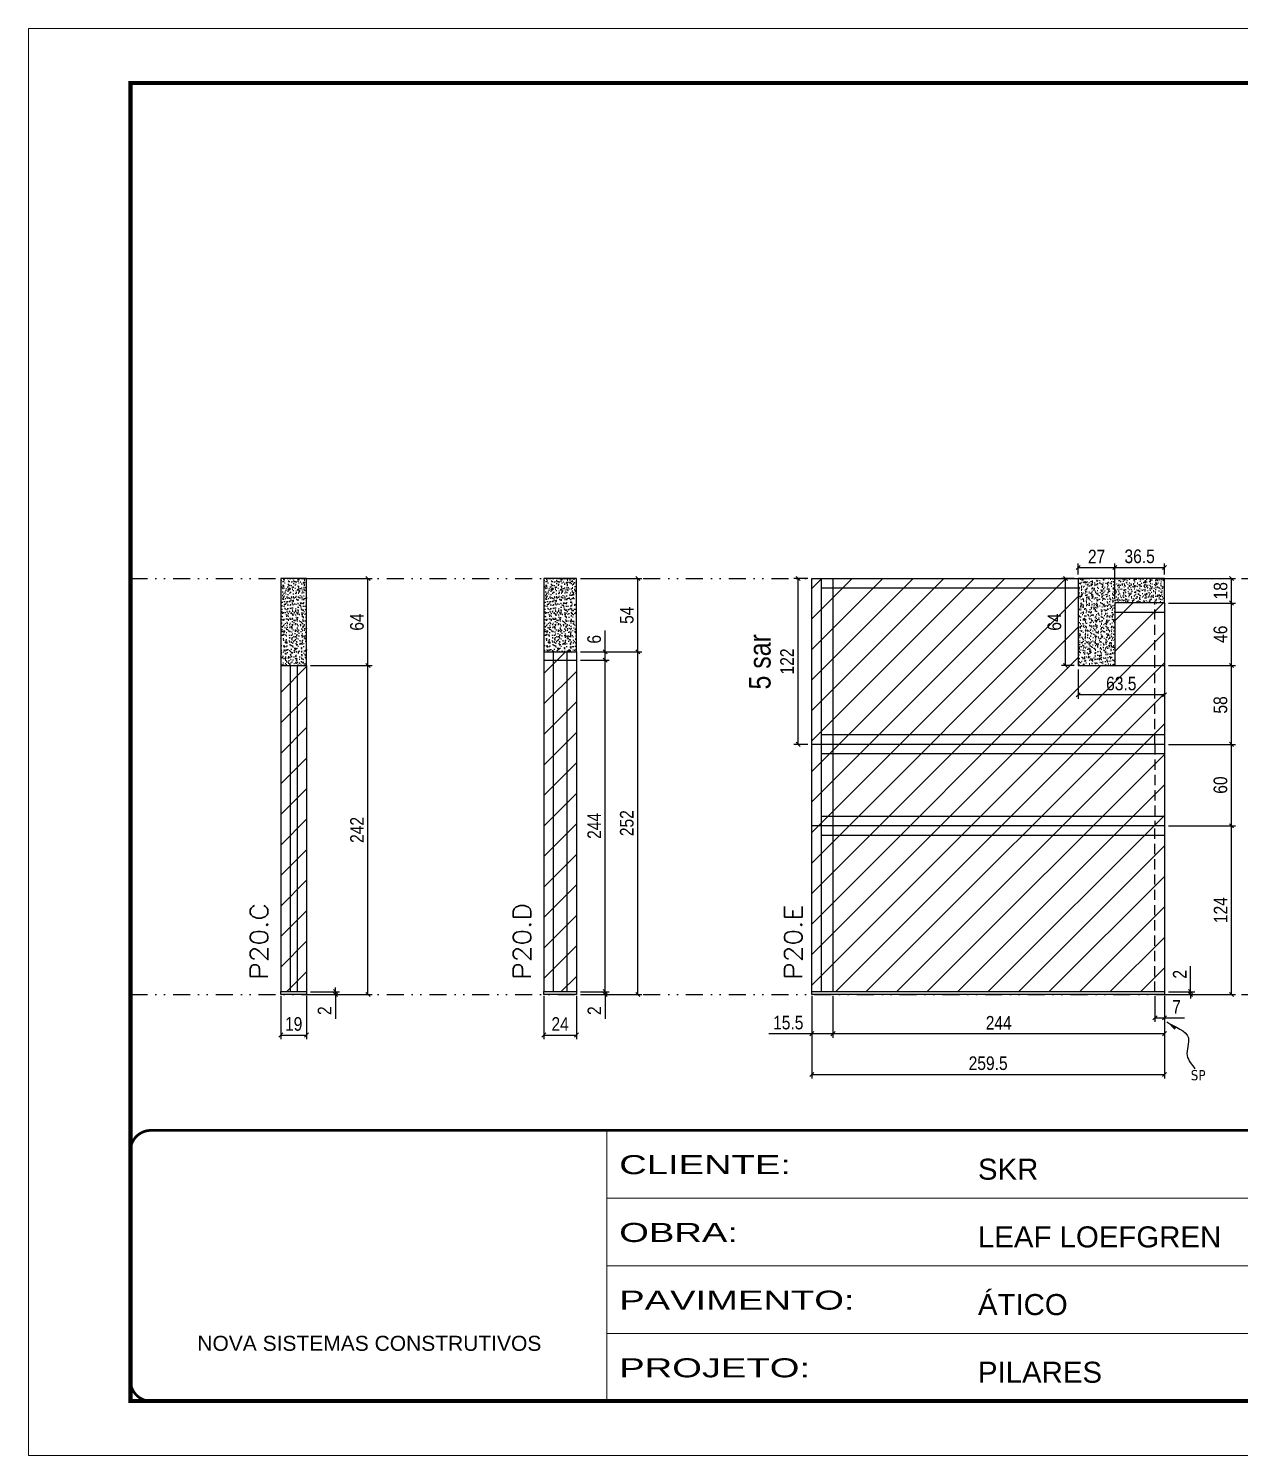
# Model space of a CAD drawing. Extents: x 14400 to 27878, y -21631 to 6985.
# Drawn here: x 19168 to 20060, y -3254 to -2204 of the extents above; entities that cross this region are included whole.
import ezdxf

# ---------------------------------------------------------------- set-up
doc = ezdxf.new("R2010")
doc.units = 0
for name, pattern in [('CONTINUO', [0]), ('DASHED', [0.75, 0.5, -0.25]), ('DIVIDE2', [0.625, 0.25, -0.125, 0, -0.125, 0, -0.125]), ('HIDDEN', [0.375, 0.25, -0.125])]:
    doc.linetypes.add(name, pattern=pattern)
for name, color, linetype in [('COTA', 241, 'Continuous'), ('NOMENCLATURA', 7, 'Continuous'), ('Nível', 160, 'Continuous'), ('Painéis', 200, 'Continuous'), ('SARR_2.2x7', 40, 'Continuous'), ('texto', 7, 'Continuous')]:
    doc.layers.add(name, color=color, linetype=linetype)
for name, color, linetype, lineweight in [('Folhas', 255, 'Continuous', 9), ('Hachura', 251, 'Continuous', 9), ('SARRAFO DE PRESSAO', 251, 'DASHED', 9), ('Texto Seção', 7, 'Continuous', 15)]:
    doc.layers.add(name, color=color, linetype=linetype, lineweight=lineweight)
doc.styles.add('ARIAL', font='arial.ttf')
doc.styles.add('ARIAL_NARROW', font='ARIALN.TTF', dxfattribs={"height": 0.2})
doc.styles.add('COTA TECNICA', font='techl___.ttf', dxfattribs={"height": 10})
doc.styles.add('COTA TECNICA-50', font='techl___.ttf', dxfattribs={"height": 10})
doc.styles.add('REGUA-120', font='ROMANS.shx', dxfattribs={"height": 15})
doc.styles.get("Standard").update_dxf_attribs({"font": 'arial.ttf'})
doc.styles.add('Tecnologia', font='')
doc.styles.get('Tecnologia').set_extended_font_data('Forgotten Futurist')
doc.dimstyles.new('COTA PAINEL-50', dxfattribs={"dimtxt": 10, "dimasz": 3, "dimexe": 3, "dimexo": 3, "dimgap": 3, "dimtad": 1, "dimdec": 1, "dimzin": 12, "dimdsep": 46, "dimtxsty": 'COTA TECNICA-50', "dimblk1": 'OBLIQUE', "dimblk2": 'OBLIQUE', "dimsah": 1, "dimcen": 0.9, "dimclrd": 4, "dimclre": 4, "dimclrt": 240, "dimadec": 1, "dimazin": 3, "dimtfac": 1, "dimtdec": 1, "dimtmove": 0, "dimatfit": 3, "dimfxl": 1, "dimtolj": 1, "dimtzin": 12, "dimarcsym": 0})
doc.dimstyles.new('PAINEL', dxfattribs={"dimtxt": 10, "dimasz": 3, "dimexe": 3, "dimexo": 3, "dimgap": 3, "dimtad": 1, "dimdec": 1, "dimzin": 12, "dimdsep": 46, "dimtxsty": 'COTA TECNICA', "dimblk1": 'OBLIQUE', "dimblk2": 'OBLIQUE', "dimsah": 1, "dimcen": 0.9, "dimclrd": 4, "dimclre": 4, "dimclrt": 240, "dimadec": 1, "dimazin": 3, "dimtfac": 1, "dimtdec": 1, "dimtmove": 0, "dimatfit": 3, "dimfxl": 1, "dimtolj": 1, "dimtzin": 12, "dimarcsym": 0})
doc.dimstyles.get("Standard").update_dxf_attribs({"dimtxt": 0.18, "dimasz": 0.18, "dimexe": 0.18, "dimexo": 0.0625, "dimgap": 0.09, "dimtad": 0, "dimtih": 1, "dimtoh": 1, "dimdec": 4, "dimzin": 0, "dimdsep": 46, "dimtxsty": 'Standard', "dimcen": 0.09, "dimadec": 0, "dimazin": 0, "dimtfac": 1, "dimtdec": 4, "dimtofl": 0, "dimtmove": 0, "dimatfit": 3, "dimfxl": 1, "dimtolj": 1, "dimtzin": 0, "dimarcsym": 0})

# ---------------------------------------------------------------- blocks, each defined once
blk = doc.blocks.new('9999999999')
at = {"color": 30, "linetype": 'CONTINUO'}
for p, q in [((98564.6, 34230.2), (98564.6, 34429.4)), ((98564.6, 34379.6), (99584, 34379.6)), ((98564.6, 34329.8), (99488, 34329.8)), ((98564.6, 34280), (99488, 34280))]:
    blk.add_line(p, q, dxfattribs=at)
at = {"color": 30, "linetype": 'CONTINUO', "const_width": 2}
blk.add_lwpolyline([(99584, 34230.2), (99584, 34414.4, 0.414214), (99569, 34429.4), (98229, 34429.4, 0.414214), (98214, 34414.4), (98214, 34245.2, 0.414214), (98229, 34230.2), (99584, 34230.2)], format="xyb", dxfattribs=at)
at = {"layer": 'Folhas'}
blk.add_lwpolyline([(98139, 34190.2), (99624, 34190.2), (99624, 35240.2), (98139, 35240.2)], close=True, dxfattribs=at)
at = {"layer": 'Folhas', "color": 30, "const_width": 3}
blk.add_lwpolyline([(98214, 34230.2), (99584, 34230.2), (99584, 35200.2), (98214, 35200.2)], close=True, dxfattribs=at)
at = {"color": 7, "linetype": 'Continuous', "ltscale": 5, "style": 'ARIAL'}
for s, height, p in [('SKR', 15.48, (98837.7, 34393.1)), ('LEAF LOEFGREN', 15.483, (98837.7, 34343.3)), ('ÁTICO', 15.48, (98837.7, 34293.5)), ('NOVA SISTEMAS CONSTRUTIVOS', 11.059, (98263.2, 34267.2)), ('PILARES', 15.48, (98837.7, 34243.7))]:
    blk.add_text(s, height=height, dxfattribs=at).set_placement(p)
at = {"layer": 'Folhas', "color": 7, "style": 'Tecnologia', "width": 1.5}
for s, p in [('CLIENTE:', (98573.7, 34397.2)), ('OBRA:', (98573.7, 34347.3)), ('PAVIMENTO:', (98573.7, 34297.5)), ('PROJETO:', (98573.7, 34247.7))]:
    blk.add_text(s, height=14, dxfattribs=at).set_placement(p)
blk = doc.blocks.new('_Oblique')
at = {"color": 0, "linetype": 'ByBlock', "lineweight": -2}
blk.add_line((-0.5, -0.5), (0.5, 0.5), dxfattribs=at)
blk = doc.blocks.new('*D1957')
at = {"layer": 'COTA', "color": 4, "lineweight": -2, "transparency": 16777216}
for p, q in [((19745, -2915.6), (19745, -2976.5)), ((20004.5, -2915.6), (20004.5, -2976.5)), ((19745, -2973.5), (20004.5, -2973.5))]:
    blk.add_line(p, q, dxfattribs=at)
at = {"layer": 'Defpoints', "color": 0, "transparency": 16777216}
for p in [(19745, -2912.6), (20004.5, -2912.6), (20004.5, -2973.5)]:
    blk.add_point(p, dxfattribs=at)
at = {"layer": 'COTA', "color": 4, "lineweight": -2, "transparency": 16777216, "xscale": 3, "yscale": 3, "zscale": 3, "rotation": 180}
blk.add_blockref('_Oblique', (19745, -2973.5), dxfattribs=at)
at = {"layer": 'COTA', "color": 4, "lineweight": -2, "transparency": 16777216, "xscale": 3, "yscale": 3, "zscale": 3}
blk.add_blockref('_Oblique', (20004.5, -2973.5), dxfattribs=at)
at = {"layer": 'COTA', "color": 240, "transparency": 16777216, "insert": (19874.7, -2965.3), "char_height": 10, "attachment_point": 5, "style": 'COTA TECNICA'}
blk.add_mtext('\\A1;259.5', dxfattribs=at)
blk = doc.blocks.new('*D1958')
at = {"layer": 'COTA', "color": 4, "lineweight": -2, "transparency": 16777216}
for p, q in [((19997.5, -2915.6), (19997.5, -2934.8)), ((20004.5, -2917.6), (20004.5, -2934.8)), ((19997.5, -2931.8), (20004.5, -2931.8)), ((20004.5, -2931.8), (20019.2, -2931.8))]:
    blk.add_line(p, q, dxfattribs=at)
at = {"layer": 'Defpoints', "color": 0, "transparency": 16777216}
for p in [(19997.5, -2912.6), (20004.5, -2914.6), (20004.5, -2931.8)]:
    blk.add_point(p, dxfattribs=at)
at = {"layer": 'COTA', "color": 4, "lineweight": -2, "transparency": 16777216, "xscale": 3, "yscale": 3, "zscale": 3, "rotation": 180}
blk.add_blockref('_Oblique', (19997.5, -2931.8), dxfattribs=at)
at = {"layer": 'COTA', "color": 4, "lineweight": -2, "transparency": 16777216, "xscale": 3, "yscale": 3, "zscale": 3}
blk.add_blockref('_Oblique', (20004.5, -2931.8), dxfattribs=at)
at = {"layer": 'COTA', "color": 240, "transparency": 16777216, "insert": (20013.3, -2923.8), "char_height": 10, "attachment_point": 5, "style": 'COTA TECNICA-50'}
blk.add_mtext('\\A1;7', dxfattribs=at)
blk = doc.blocks.new('*D1959')
at = {"layer": 'COTA', "color": 4, "lineweight": -2, "transparency": 16777216}
for p, q in [((20023.7, -2912.6), (20023.7, -2893.8)), ((20007.5, -2912.6), (20026.7, -2912.6)), ((20007.5, -2914.6), (20026.7, -2914.6)), ((20023.7, -2914.6), (20023.7, -2912.6)), ((20023.7, -2914.6), (20023.7, -2917.6))]:
    blk.add_line(p, q, dxfattribs=at)
at = {"layer": 'Defpoints', "color": 0, "transparency": 16777216}
for p in [(20004.5, -2912.6), (20004.5, -2914.6), (20023.7, -2914.6)]:
    blk.add_point(p, dxfattribs=at)
at = {"layer": 'COTA', "color": 4, "lineweight": -2, "transparency": 16777216, "xscale": 3, "yscale": 3, "zscale": 3}
for p, rotation in [((20023.7, -2912.6), 270), ((20023.7, -2914.6), 90)]:
    blk.add_blockref('_Oblique', p, dxfattribs=dict(at, rotation=rotation))
at = {"layer": 'COTA', "color": 240, "transparency": 16777216, "insert": (20015.7, -2899.8), "char_height": 10, "attachment_point": 5, "rotation": 90, "style": 'COTA TECNICA-50'}
blk.add_mtext('\\A1;2', dxfattribs=at)
blk = doc.blocks.new('*D1949')
at = {"layer": 'COTA', "color": 4, "lineweight": -2, "transparency": 16777216}
for p, q in [((20007.5, -2790.6), (20056.8, -2790.6)), ((20053.8, -2914.6), (20053.8, -2790.6)), ((20007.5, -2914.6), (20056.8, -2914.6))]:
    blk.add_line(p, q, dxfattribs=at)
at = {"layer": 'Defpoints', "color": 0, "transparency": 16777216}
for p in [(20004.5, -2790.6), (20053.8, -2790.6), (20004.5, -2914.6)]:
    blk.add_point(p, dxfattribs=at)
at = {"layer": 'COTA', "color": 4, "lineweight": -2, "transparency": 16777216, "xscale": 3, "yscale": 3, "zscale": 3}
for p, rotation in [((20053.8, -2790.6), 90), ((20053.8, -2914.6), 270)]:
    blk.add_blockref('_Oblique', p, dxfattribs=dict(at, rotation=rotation))
at = {"layer": 'COTA', "color": 240, "transparency": 16777216, "insert": (20045.8, -2852.6), "char_height": 10, "attachment_point": 5, "rotation": 90, "style": 'COTA TECNICA'}
blk.add_mtext('\\A1;124', dxfattribs=at)
blk = doc.blocks.new('*D1964')
at = {"layer": 'COTA', "color": 4, "lineweight": -2, "transparency": 16777216}
for p, q in [((19938, -2608.6), (19928.6, -2608.6)), ((19931.6, -2672.6), (19931.6, -2608.6)), ((19938, -2672.6), (19928.6, -2672.6))]:
    blk.add_line(p, q, dxfattribs=at)
at = {"layer": 'Defpoints', "color": 0, "transparency": 16777216}
for p in [(19931.6, -2608.6), (19941, -2608.6), (19941, -2672.6)]:
    blk.add_point(p, dxfattribs=at)
at = {"layer": 'COTA', "color": 4, "lineweight": -2, "transparency": 16777216, "xscale": 3, "yscale": 3, "zscale": 3}
for p, rotation in [((19931.6, -2608.6), 90), ((19931.6, -2672.6), 270)]:
    blk.add_blockref('_Oblique', p, dxfattribs=dict(at, rotation=rotation))
at = {"layer": 'COTA', "color": 240, "transparency": 16777216, "insert": (19923.5, -2640.6), "char_height": 10, "attachment_point": 5, "rotation": 90, "style": 'COTA TECNICA'}
blk.add_mtext('\\A1;64', dxfattribs=at)
blk = doc.blocks.new('*D1965')
at = {"layer": 'COTA', "color": 4, "lineweight": -2, "transparency": 16777216}
for p, q in [((19760.5, -2915.6), (19760.5, -2946.5)), ((20004.5, -2917.6), (20004.5, -2946.5)), ((20004.5, -2943.5), (19760.5, -2943.5))]:
    blk.add_line(p, q, dxfattribs=at)
at = {"layer": 'Defpoints', "color": 0, "transparency": 16777216}
for p in [(19760.5, -2912.6), (20004.5, -2914.6), (19760.5, -2943.5)]:
    blk.add_point(p, dxfattribs=at)
at = {"layer": 'COTA', "color": 4, "lineweight": -2, "transparency": 16777216, "xscale": 3, "yscale": 3, "zscale": 3, "rotation": 180}
blk.add_blockref('_Oblique', (19760.5, -2943.5), dxfattribs=at)
at = {"layer": 'COTA', "color": 4, "lineweight": -2, "transparency": 16777216, "xscale": 3, "yscale": 3, "zscale": 3}
blk.add_blockref('_Oblique', (20004.5, -2943.5), dxfattribs=at)
at = {"layer": 'COTA', "color": 240, "transparency": 16777216, "insert": (19882.5, -2935.5), "char_height": 10, "attachment_point": 5, "style": 'COTA TECNICA'}
blk.add_mtext('\\A1;244', dxfattribs=at)
blk = doc.blocks.new('*D1966')
at = {"layer": 'COTA', "color": 4, "lineweight": -2, "transparency": 16777216}
for p, q in [((19745, -2917.6), (19745, -2946.5)), ((19760.5, -2915.6), (19760.5, -2946.5)), ((19745, -2943.5), (19713.2, -2943.5)), ((19760.5, -2943.5), (19745, -2943.5))]:
    blk.add_line(p, q, dxfattribs=at)
at = {"layer": 'Defpoints', "color": 0, "transparency": 16777216}
for p in [(19745, -2914.6), (19760.5, -2912.6), (19745, -2943.5)]:
    blk.add_point(p, dxfattribs=at)
at = {"layer": 'COTA', "color": 4, "lineweight": -2, "transparency": 16777216, "xscale": 3, "yscale": 3, "zscale": 3, "rotation": 180}
blk.add_blockref('_Oblique', (19745, -2943.5), dxfattribs=at)
at = {"layer": 'COTA', "color": 4, "lineweight": -2, "transparency": 16777216, "xscale": 3, "yscale": 3, "zscale": 3}
blk.add_blockref('_Oblique', (19760.5, -2943.5), dxfattribs=at)
at = {"layer": 'COTA', "color": 240, "transparency": 16777216, "insert": (19727.6, -2935.4), "char_height": 10, "attachment_point": 5, "style": 'COTA TECNICA'}
blk.add_mtext('\\A1;15.5', dxfattribs=at)
blk = doc.blocks.new('*D1967')
at = {"layer": 'COTA', "color": 4, "lineweight": -2, "transparency": 16777216}
for p, q in [((20007.5, -2626.6), (20056.8, -2626.6)), ((20053.8, -2672.6), (20053.8, -2626.6)), ((20007.5, -2672.6), (20056.8, -2672.6))]:
    blk.add_line(p, q, dxfattribs=at)
at = {"layer": 'Defpoints', "color": 0, "transparency": 16777216}
for p in [(20004.5, -2626.6), (20053.8, -2626.6), (20004.5, -2672.6)]:
    blk.add_point(p, dxfattribs=at)
at = {"layer": 'COTA', "color": 4, "lineweight": -2, "transparency": 16777216, "xscale": 3, "yscale": 3, "zscale": 3}
for p, rotation in [((20053.8, -2626.6), 90), ((20053.8, -2672.6), 270)]:
    blk.add_blockref('_Oblique', p, dxfattribs=dict(at, rotation=rotation))
at = {"layer": 'COTA', "color": 240, "transparency": 16777216, "insert": (20045.7, -2649.6), "char_height": 10, "attachment_point": 5, "rotation": 90, "style": 'COTA TECNICA'}
blk.add_mtext('\\A1;46', dxfattribs=at)
blk = doc.blocks.new('*D1978')
at = {"layer": 'COTA', "color": 4, "lineweight": -2, "transparency": 16777216}
for p, q in [((19354.1, -2915.6), (19354.1, -2947.5)), ((19373.1, -2915.6), (19373.1, -2947.5)), ((19354.1, -2944.5), (19373.1, -2944.5))]:
    blk.add_line(p, q, dxfattribs=at)
at = {"layer": 'Defpoints', "color": 0, "transparency": 16777216}
for p in [(19354.1, -2912.6), (19373.1, -2912.6), (19373.1, -2944.5)]:
    blk.add_point(p, dxfattribs=at)
at = {"layer": 'COTA', "color": 4, "lineweight": -2, "transparency": 16777216, "xscale": 3, "yscale": 3, "zscale": 3, "rotation": 180}
blk.add_blockref('_Oblique', (19354.1, -2944.5), dxfattribs=at)
at = {"layer": 'COTA', "color": 4, "lineweight": -2, "transparency": 16777216, "xscale": 3, "yscale": 3, "zscale": 3}
blk.add_blockref('_Oblique', (19373.1, -2944.5), dxfattribs=at)
at = {"layer": 'COTA', "color": 240, "transparency": 16777216, "insert": (19363.6, -2936.4), "char_height": 10, "attachment_point": 5, "style": 'COTA TECNICA'}
blk.add_mtext('\\A1;19', dxfattribs=at)
blk = doc.blocks.new('*D1979')
at = {"layer": 'COTA', "color": 4, "lineweight": -2, "transparency": 16777216}
for p, q in [((19376.1, -2912.6), (19397.3, -2912.6)), ((19376.1, -2914.6), (19397.3, -2914.6)), ((19394.3, -2912.6), (19394.3, -2909.6)), ((19394.3, -2912.6), (19394.3, -2914.6)), ((19394.3, -2914.6), (19394.3, -2932.7))]:
    blk.add_line(p, q, dxfattribs=at)
at = {"layer": 'Defpoints', "color": 0, "transparency": 16777216}
for p in [(19373.1, -2912.6), (19373.1, -2914.6), (19394.3, -2912.6)]:
    blk.add_point(p, dxfattribs=at)
at = {"layer": 'COTA', "color": 4, "lineweight": -2, "transparency": 16777216, "xscale": 3, "yscale": 3, "zscale": 3}
for p, rotation in [((19394.3, -2912.6), 270), ((19394.3, -2914.6), 90)]:
    blk.add_blockref('_Oblique', p, dxfattribs=dict(at, rotation=rotation))
at = {"layer": 'COTA', "color": 240, "transparency": 16777216, "insert": (19386.3, -2926.6), "char_height": 10, "attachment_point": 5, "rotation": 90, "style": 'COTA TECNICA-50'}
blk.add_mtext('\\A1;2', dxfattribs=at)
blk = doc.blocks.new('*D1980')
at = {"layer": 'COTA', "color": 4, "lineweight": -2, "transparency": 16777216}
for p, q in [((19376.1, -2672.6), (19421.3, -2672.6)), ((19418.3, -2914.6), (19418.3, -2672.6)), ((19376.1, -2914.6), (19421.3, -2914.6))]:
    blk.add_line(p, q, dxfattribs=at)
at = {"layer": 'Defpoints', "color": 0, "transparency": 16777216}
for p in [(19373.1, -2672.6), (19418.3, -2672.6), (19373.1, -2914.6)]:
    blk.add_point(p, dxfattribs=at)
at = {"layer": 'COTA', "color": 4, "lineweight": -2, "transparency": 16777216, "xscale": 3, "yscale": 3, "zscale": 3}
for p, rotation in [((19418.3, -2672.6), 90), ((19418.3, -2914.6), 270)]:
    blk.add_blockref('_Oblique', p, dxfattribs=dict(at, rotation=rotation))
at = {"layer": 'COTA', "color": 240, "transparency": 16777216, "insert": (19410.2, -2793.6), "char_height": 10, "attachment_point": 5, "rotation": 90, "style": 'COTA TECNICA-50'}
blk.add_mtext('\\A1;242', dxfattribs=at)
blk = doc.blocks.new('*D1981')
at = {"layer": 'COTA', "color": 4, "lineweight": -2, "transparency": 16777216}
for p, q in [((19376.1, -2608.6), (19421.3, -2608.6)), ((19418.3, -2672.6), (19418.3, -2608.6)), ((19376.1, -2672.6), (19421.3, -2672.6))]:
    blk.add_line(p, q, dxfattribs=at)
at = {"layer": 'Defpoints', "color": 0, "transparency": 16777216}
for p in [(19373.1, -2608.6), (19418.3, -2608.6), (19373.1, -2672.6)]:
    blk.add_point(p, dxfattribs=at)
at = {"layer": 'COTA', "color": 4, "lineweight": -2, "transparency": 16777216, "xscale": 3, "yscale": 3, "zscale": 3}
for p, rotation in [((19418.3, -2608.6), 90), ((19418.3, -2672.6), 270)]:
    blk.add_blockref('_Oblique', p, dxfattribs=dict(at, rotation=rotation))
at = {"layer": 'COTA', "color": 240, "transparency": 16777216, "insert": (19410.2, -2640.6), "char_height": 10, "attachment_point": 5, "rotation": 90, "style": 'COTA TECNICA'}
blk.add_mtext('\\A1;64', dxfattribs=at)
blk = doc.blocks.new('*D1982')
at = {"layer": 'COTA', "color": 4, "lineweight": -2, "transparency": 16777216}
for p, q in [((19547.7, -2915.6), (19547.7, -2947.5)), ((19571.7, -2915.6), (19571.7, -2947.5)), ((19547.7, -2944.5), (19571.7, -2944.5))]:
    blk.add_line(p, q, dxfattribs=at)
at = {"layer": 'Defpoints', "color": 0, "transparency": 16777216}
for p in [(19547.7, -2912.6), (19571.7, -2912.6), (19571.7, -2944.5)]:
    blk.add_point(p, dxfattribs=at)
at = {"layer": 'COTA', "color": 4, "lineweight": -2, "transparency": 16777216, "xscale": 3, "yscale": 3, "zscale": 3, "rotation": 180}
blk.add_blockref('_Oblique', (19547.7, -2944.5), dxfattribs=at)
at = {"layer": 'COTA', "color": 4, "lineweight": -2, "transparency": 16777216, "xscale": 3, "yscale": 3, "zscale": 3}
blk.add_blockref('_Oblique', (19571.7, -2944.5), dxfattribs=at)
at = {"layer": 'COTA', "color": 240, "transparency": 16777216, "insert": (19559.7, -2936.4), "char_height": 10, "attachment_point": 5, "style": 'COTA TECNICA'}
blk.add_mtext('\\A1;24', dxfattribs=at)
blk = doc.blocks.new('*D1983')
at = {"layer": 'COTA', "color": 4, "lineweight": -2, "transparency": 16777216}
for p, q in [((19574.7, -2912.6), (19595.9, -2912.6)), ((19574.7, -2914.6), (19595.9, -2914.6)), ((19592.9, -2912.6), (19592.9, -2909.6)), ((19592.9, -2912.6), (19592.9, -2914.6)), ((19592.9, -2914.6), (19592.9, -2932.7))]:
    blk.add_line(p, q, dxfattribs=at)
at = {"layer": 'Defpoints', "color": 0, "transparency": 16777216}
for p in [(19571.7, -2912.6), (19571.7, -2914.6), (19592.9, -2912.6)]:
    blk.add_point(p, dxfattribs=at)
at = {"layer": 'COTA', "color": 4, "lineweight": -2, "transparency": 16777216, "xscale": 3, "yscale": 3, "zscale": 3}
for p, rotation in [((19592.9, -2912.6), 270), ((19592.9, -2914.6), 90)]:
    blk.add_blockref('_Oblique', p, dxfattribs=dict(at, rotation=rotation))
at = {"layer": 'COTA', "color": 240, "transparency": 16777216, "insert": (19584.9, -2926.6), "char_height": 10, "attachment_point": 5, "rotation": 90, "style": 'COTA TECNICA-50'}
blk.add_mtext('\\A1;2', dxfattribs=at)
blk = doc.blocks.new('*D1984')
at = {"layer": 'COTA', "color": 4, "lineweight": -2, "transparency": 16777216}
for p, q in [((19574.7, -2662.6), (19619.9, -2662.6)), ((19616.9, -2914.6), (19616.9, -2662.6)), ((19574.7, -2914.6), (19619.9, -2914.6))]:
    blk.add_line(p, q, dxfattribs=at)
at = {"layer": 'Defpoints', "color": 0, "transparency": 16777216}
for p in [(19571.7, -2662.6), (19616.9, -2662.6), (19571.7, -2914.6)]:
    blk.add_point(p, dxfattribs=at)
at = {"layer": 'COTA', "color": 4, "lineweight": -2, "transparency": 16777216, "xscale": 3, "yscale": 3, "zscale": 3}
for p, rotation in [((19616.9, -2662.6), 90), ((19616.9, -2914.6), 270)]:
    blk.add_blockref('_Oblique', p, dxfattribs=dict(at, rotation=rotation))
at = {"layer": 'COTA', "color": 240, "transparency": 16777216, "insert": (19608.8, -2788.6), "char_height": 10, "attachment_point": 5, "rotation": 90, "style": 'COTA TECNICA-50'}
blk.add_mtext('\\A1;252', dxfattribs=at)
blk = doc.blocks.new('*D1985')
at = {"layer": 'COTA', "color": 4, "lineweight": -2, "transparency": 16777216}
for p, q in [((19574.7, -2608.6), (19619.9, -2608.6)), ((19616.9, -2662.6), (19616.9, -2608.6)), ((19574.7, -2662.6), (19619.9, -2662.6))]:
    blk.add_line(p, q, dxfattribs=at)
at = {"layer": 'Defpoints', "color": 0, "transparency": 16777216}
for p in [(19571.7, -2608.6), (19616.9, -2608.6), (19571.7, -2662.6)]:
    blk.add_point(p, dxfattribs=at)
at = {"layer": 'COTA', "color": 4, "lineweight": -2, "transparency": 16777216, "xscale": 3, "yscale": 3, "zscale": 3}
for p, rotation in [((19616.9, -2608.6), 90), ((19616.9, -2662.6), 270)]:
    blk.add_blockref('_Oblique', p, dxfattribs=dict(at, rotation=rotation))
at = {"layer": 'COTA', "color": 240, "transparency": 16777216, "insert": (19608.8, -2635.6), "char_height": 10, "attachment_point": 5, "rotation": 90, "style": 'COTA TECNICA'}
blk.add_mtext('\\A1;54', dxfattribs=at)
blk = doc.blocks.new('*D1986')
at = {"layer": 'COTA', "color": 4, "lineweight": -2, "transparency": 16777216}
for p, q in [((20007.5, -2730.6), (20056.8, -2730.6)), ((20053.8, -2790.6), (20053.8, -2730.6)), ((20007.5, -2790.6), (20056.8, -2790.6))]:
    blk.add_line(p, q, dxfattribs=at)
at = {"layer": 'Defpoints', "color": 0, "transparency": 16777216}
for p in [(20004.5, -2730.6), (20053.8, -2730.6), (20004.5, -2790.6)]:
    blk.add_point(p, dxfattribs=at)
at = {"layer": 'COTA', "color": 4, "lineweight": -2, "transparency": 16777216, "xscale": 3, "yscale": 3, "zscale": 3}
for p, rotation in [((20053.8, -2730.6), 90), ((20053.8, -2790.6), 270)]:
    blk.add_blockref('_Oblique', p, dxfattribs=dict(at, rotation=rotation))
at = {"layer": 'COTA', "color": 240, "transparency": 16777216, "insert": (20045.7, -2760.6), "char_height": 10, "attachment_point": 5, "rotation": 90, "style": 'COTA TECNICA'}
blk.add_mtext('\\A1;60', dxfattribs=at)
blk = doc.blocks.new('*D1987')
at = {"layer": 'COTA', "color": 4, "lineweight": -2, "transparency": 16777216}
for p, q in [((20007.5, -2608.6), (20056.8, -2608.6)), ((20053.8, -2626.6), (20053.8, -2608.6)), ((20007.5, -2626.6), (20056.8, -2626.6))]:
    blk.add_line(p, q, dxfattribs=at)
at = {"layer": 'Defpoints', "color": 0, "transparency": 16777216}
for p in [(20004.5, -2608.6), (20053.8, -2608.6), (20004.5, -2626.6)]:
    blk.add_point(p, dxfattribs=at)
at = {"layer": 'COTA', "color": 4, "lineweight": -2, "transparency": 16777216, "xscale": 3, "yscale": 3, "zscale": 3}
for p, rotation in [((20053.8, -2608.6), 90), ((20053.8, -2626.6), 270)]:
    blk.add_blockref('_Oblique', p, dxfattribs=dict(at, rotation=rotation))
at = {"layer": 'COTA', "color": 240, "transparency": 16777216, "insert": (20045.8, -2617.6), "char_height": 10, "attachment_point": 5, "rotation": 90, "style": 'COTA TECNICA'}
blk.add_mtext('\\A1;18', dxfattribs=at)
blk = doc.blocks.new('*D1988')
at = {"layer": 'COTA', "color": 4, "lineweight": -2, "transparency": 16777216}
for p, q in [((19742, -2608.6), (19731.8, -2608.6)), ((19734.8, -2730.6), (19734.8, -2608.6)), ((19742, -2730.6), (19731.8, -2730.6))]:
    blk.add_line(p, q, dxfattribs=at)
at = {"layer": 'Defpoints', "color": 0, "transparency": 16777216}
for p in [(19734.8, -2608.6), (19745, -2608.6), (19745, -2730.6)]:
    blk.add_point(p, dxfattribs=at)
at = {"layer": 'COTA', "color": 4, "lineweight": -2, "transparency": 16777216, "xscale": 3, "yscale": 3, "zscale": 3}
for p, rotation in [((19734.8, -2608.6), 90), ((19734.8, -2730.6), 270)]:
    blk.add_blockref('_Oblique', p, dxfattribs=dict(at, rotation=rotation))
at = {"layer": 'COTA', "color": 240, "transparency": 16777216, "insert": (19726.7, -2669.6), "char_height": 10, "attachment_point": 5, "rotation": 90, "style": 'COTA TECNICA'}
blk.add_mtext('\\A1;122', dxfattribs=at)
blk = doc.blocks.new('*D1989')
at = {"layer": 'COTA', "color": 4, "lineweight": -2, "transparency": 16777216}
for p, q in [((19941, -2605.6), (19941, -2597.5)), ((19941, -2600.5), (19968, -2600.5)), ((19968, -2623.6), (19968, -2597.5))]:
    blk.add_line(p, q, dxfattribs=at)
at = {"layer": 'Defpoints', "color": 0, "transparency": 16777216}
for p in [(19968, -2600.5), (19941, -2608.6), (19968, -2626.6)]:
    blk.add_point(p, dxfattribs=at)
at = {"layer": 'COTA', "color": 4, "lineweight": -2, "transparency": 16777216, "xscale": 3, "yscale": 3, "zscale": 3, "rotation": 180}
blk.add_blockref('_Oblique', (19941, -2600.5), dxfattribs=at)
at = {"layer": 'COTA', "color": 4, "lineweight": -2, "transparency": 16777216, "xscale": 3, "yscale": 3, "zscale": 3}
blk.add_blockref('_Oblique', (19968, -2600.5), dxfattribs=at)
at = {"layer": 'COTA', "color": 240, "transparency": 16777216, "insert": (19954.5, -2592.4), "char_height": 10, "attachment_point": 5, "style": 'COTA TECNICA'}
blk.add_mtext('\\A1;27', dxfattribs=at)
blk = doc.blocks.new('*D1990')
at = {"layer": 'COTA', "color": 4, "lineweight": -2, "transparency": 16777216}
for p, q in [((19968, -2623.6), (19968, -2597.5)), ((19968, -2600.5), (20004.5, -2600.5)), ((20004.5, -2605.6), (20004.5, -2597.5))]:
    blk.add_line(p, q, dxfattribs=at)
at = {"layer": 'Defpoints', "color": 0, "transparency": 16777216}
for p in [(20004.5, -2600.5), (20004.5, -2608.6), (19968, -2626.6)]:
    blk.add_point(p, dxfattribs=at)
at = {"layer": 'COTA', "color": 4, "lineweight": -2, "transparency": 16777216, "xscale": 3, "yscale": 3, "zscale": 3, "rotation": 180}
blk.add_blockref('_Oblique', (19968, -2600.5), dxfattribs=at)
at = {"layer": 'COTA', "color": 4, "lineweight": -2, "transparency": 16777216, "xscale": 3, "yscale": 3, "zscale": 3}
blk.add_blockref('_Oblique', (20004.5, -2600.5), dxfattribs=at)
at = {"layer": 'COTA', "color": 240, "transparency": 16777216, "insert": (19986.2, -2592.3), "char_height": 10, "attachment_point": 5, "style": 'COTA TECNICA'}
blk.add_mtext('\\A1;36.5', dxfattribs=at)
blk = doc.blocks.new('*D1991')
at = {"layer": 'COTA', "color": 4, "lineweight": -2, "transparency": 16777216}
for p, q in [((20007.5, -2672.6), (20056.8, -2672.6)), ((20053.8, -2730.6), (20053.8, -2672.6)), ((20007.5, -2730.6), (20056.8, -2730.6))]:
    blk.add_line(p, q, dxfattribs=at)
at = {"layer": 'Defpoints', "color": 0, "transparency": 16777216}
for p in [(20004.5, -2672.6), (20053.8, -2672.6), (20004.5, -2730.6)]:
    blk.add_point(p, dxfattribs=at)
at = {"layer": 'COTA', "color": 4, "lineweight": -2, "transparency": 16777216, "xscale": 3, "yscale": 3, "zscale": 3}
for p, rotation in [((20053.8, -2672.6), 90), ((20053.8, -2730.6), 270)]:
    blk.add_blockref('_Oblique', p, dxfattribs=dict(at, rotation=rotation))
at = {"layer": 'COTA', "color": 240, "transparency": 16777216, "insert": (20045.7, -2701.6), "char_height": 10, "attachment_point": 5, "rotation": 90, "style": 'COTA TECNICA'}
blk.add_mtext('\\A1;58', dxfattribs=at)
blk = doc.blocks.new('*D2865')
at = {"layer": 'COTA', "color": 4, "lineweight": -2, "transparency": 16777216}
for p, q in [((19941, -2675.6), (19941, -2697.2)), ((20004.5, -2675.6), (20004.5, -2697.2)), ((20004.5, -2694.2), (19941, -2694.2))]:
    blk.add_line(p, q, dxfattribs=at)
at = {"layer": 'Defpoints', "color": 0, "transparency": 16777216}
for p in [(19941, -2672.6), (20004.5, -2672.6), (19941, -2694.2)]:
    blk.add_point(p, dxfattribs=at)
at = {"layer": 'COTA', "color": 4, "lineweight": -2, "transparency": 16777216, "xscale": 3, "yscale": 3, "zscale": 3, "rotation": 180}
blk.add_blockref('_Oblique', (19941, -2694.2), dxfattribs=at)
at = {"layer": 'COTA', "color": 4, "lineweight": -2, "transparency": 16777216, "xscale": 3, "yscale": 3, "zscale": 3}
blk.add_blockref('_Oblique', (20004.5, -2694.2), dxfattribs=at)
at = {"layer": 'COTA', "color": 240, "transparency": 16777216, "insert": (19972.7, -2685.9), "char_height": 10, "attachment_point": 5, "style": 'COTA TECNICA'}
blk.add_mtext('\\A1;63.5', dxfattribs=at)
blk = doc.blocks.new('*D2866')
at = {"layer": 'COTA', "color": 4, "lineweight": -2, "transparency": 16777216}
for p, q in [((19574.7, -2668.6), (19595.9, -2668.6)), ((19592.9, -2912.6), (19592.9, -2668.6)), ((19574.7, -2912.6), (19595.9, -2912.6))]:
    blk.add_line(p, q, dxfattribs=at)
at = {"layer": 'Defpoints', "color": 0, "transparency": 16777216}
for p in [(19571.7, -2668.6), (19592.9, -2668.6), (19571.7, -2912.6)]:
    blk.add_point(p, dxfattribs=at)
at = {"layer": 'COTA', "color": 4, "lineweight": -2, "transparency": 16777216, "xscale": 3, "yscale": 3, "zscale": 3}
for p, rotation in [((19592.9, -2668.6), 90), ((19592.9, -2912.6), 270)]:
    blk.add_blockref('_Oblique', p, dxfattribs=dict(at, rotation=rotation))
at = {"layer": 'COTA', "color": 240, "transparency": 16777216, "insert": (19584.8, -2790.6), "char_height": 10, "attachment_point": 5, "rotation": 90, "style": 'COTA TECNICA'}
blk.add_mtext('\\A1;244', dxfattribs=at)
blk = doc.blocks.new('*D2867')
at = {"layer": 'COTA', "color": 4, "lineweight": -2, "transparency": 16777216}
for p, q in [((19592.9, -2662.6), (19592.9, -2646.9)), ((19574.7, -2662.6), (19595.9, -2662.6)), ((19592.9, -2668.6), (19592.9, -2662.6)), ((19574.7, -2668.6), (19595.9, -2668.6))]:
    blk.add_line(p, q, dxfattribs=at)
at = {"layer": 'Defpoints', "color": 0, "transparency": 16777216}
for p in [(19571.7, -2662.6), (19592.9, -2662.6), (19571.7, -2668.6)]:
    blk.add_point(p, dxfattribs=at)
at = {"layer": 'COTA', "color": 4, "lineweight": -2, "transparency": 16777216, "xscale": 3, "yscale": 3, "zscale": 3}
for p, rotation in [((19592.9, -2662.6), 90), ((19592.9, -2668.6), 270)]:
    blk.add_blockref('_Oblique', p, dxfattribs=dict(at, rotation=rotation))
at = {"layer": 'COTA', "color": 240, "transparency": 16777216, "insert": (19584.8, -2653.3), "char_height": 10, "attachment_point": 5, "rotation": 90, "style": 'COTA TECNICA'}
blk.add_mtext('\\A1;6', dxfattribs=at)

msp = doc.modelspace()

# ---------------------------------------------------------------- hatches: boundary and pattern name
at = {"layer": 'COTA'}
h = msp.add_hatch(dxfattribs=at)
h.set_pattern_fill('AR-CONC', color=256, scale=0.03)
h.set_pattern_definition([(50, (3901.677, -5797.8755), (5.4655401, -0.4781726), [0.5715, -6.2865]), (355, (3901.677, -5797.8755), (-1.0573026, 5.7317054), [0.4572, -5.0292175]), (100.451445, (3902.1326, -5797.9154), (4.4082374, 5.2535326), [0.4857003, -5.3427073]), (46.1842, (3901.677, -5796.3515), (8.1323712, -1.2612698), [0.85725, -9.42975]), (96.63556, (3902.355, -5796.457), (7.122124, 7.4227837), [0.7285507, -8.0140682]), (351.18415, (3901.677, -5796.3515), (7.122124, 7.4227837), [0.685799, -7.543792]), (21, (3902.439, -5796.7325), (4.5484317, -3.067956), [0.5715, -6.2865]), (326, (3902.439, -5796.7325), (1.8540609, 5.525639), [0.4572, -5.0292]), (71.451445, (3902.818, -5796.988), (6.4024926, 2.457683), [0.4857003, -5.3426981]), (37.5, (3901.6772, -5797.8755), (0.0926581, 2.53665117), [0, -4.96824, 0, -5.1054, 0, -5.04825]), (7.5, (3901.6772, -5797.8755), (2.00458988, 3.00541724), [0, -2.91084, 0, -4.85394, 0, -1.92405]), (327.5, (3899.978, -5797.8755), (4.06771786, -0.17186232), [0, -1.905, 0, -5.9436, 0, -7.8867]), (317.5, (3899.216, -5797.8755), (4.44387544, 0.7627947), [0, -2.4765, 0, -3.94716, 0, -5.6007])])
h.paths.add_polyline_path([(19354.111, -2672.59), (19373.111, -2672.59), (19373.111, -2608.59), (19354.111, -2608.59)])
h = msp.add_hatch(dxfattribs=at)
h.set_pattern_fill('AR-CONC', color=256, scale=0.03)
h.set_pattern_definition([(50, (4095.2416, -5797.8755), (5.4655401, -0.4781726), [0.5715, -6.2865]), (355, (4095.2416, -5797.8755), (-1.0573026, 5.7317054), [0.4572, -5.0292175]), (100.451445, (4095.697, -5797.9154), (4.4082374, 5.2535326), [0.4857003, -5.3427073]), (46.1842, (4095.2416, -5796.3515), (8.1323712, -1.2612698), [0.85725, -9.42975]), (96.63556, (4095.919, -5796.457), (7.122124, 7.4227837), [0.7285507, -8.0140682]), (351.18415, (4095.2416, -5796.3515), (7.122124, 7.4227837), [0.685799, -7.543792]), (21, (4096.0036, -5796.7325), (4.5484317, -3.067956), [0.5715, -6.2865]), (326, (4096.0036, -5796.7325), (1.8540609, 5.525639), [0.4572, -5.0292]), (71.451445, (4096.3826, -5796.988), (6.4024926, 2.457683), [0.4857003, -5.3426981]), (37.5, (4095.2416, -5797.8755), (0.0926581, 2.53665117), [0, -4.96824, 0, -5.1054, 0, -5.04825]), (7.5, (4095.2416, -5797.8755), (2.00458988, 3.00541724), [0, -2.91084, 0, -4.85394, 0, -1.92405]), (327.5, (4093.5423, -5797.8755), (4.06771786, -0.17186232), [0, -1.905, 0, -5.9436, 0, -7.8867]), (317.5, (4092.7803, -5797.8755), (4.44387544, 0.7627947), [0, -2.4765, 0, -3.94716, 0, -5.6007])])
h.paths.add_polyline_path([(19547.675, -2662.59), (19571.675, -2662.59), (19571.675, -2608.59), (19547.675, -2608.59)])
h = msp.add_hatch(dxfattribs=at)
h.set_pattern_fill('AR-CONC', color=256, scale=0.03)
h.set_pattern_definition([(50, (4755, 1148.575), (5.4655401, -0.4781726), [0.5715, -6.2865]), (355, (4755, 1148.575), (-1.0573026, 5.7317054), [0.4572, -5.0292175]), (100.451445, (4755.4555, 1148.535), (4.4082374, 5.2535326), [0.4857003, -5.3427073]), (46.1842, (4755, 1150.099), (8.1323712, -1.2612698), [0.85725, -9.42975]), (96.63556, (4755.678, 1149.994), (7.122124, 7.4227837), [0.7285507, -8.0140682]), (351.18415, (4755, 1150.099), (7.122124, 7.4227837), [0.685799, -7.543792]), (21, (4755.762, 1149.718), (4.5484317, -3.067956), [0.5715, -6.2865]), (326, (4755.762, 1149.718), (1.8540609, 5.525639), [0.4572, -5.0292]), (71.451445, (4756.141, 1149.4624), (6.4024926, 2.457683), [0.4857003, -5.3426981]), (37.5, (4755, 1148.5751), (0.0926581, 2.53665117), [0, -4.96824, 0, -5.1054, 0, -5.04825]), (7.5, (4755, 1148.575), (2.00458988, 3.00541724), [0, -2.91084, 0, -4.85394, 0, -1.92405]), (327.5, (4753.3007, 1148.5751), (4.06771786, -0.17186232), [0, -1.905, 0, -5.9436, 0, -7.8867]), (317.5, (4752.5387, 1148.575), (4.44387544, 0.7627947), [0, -2.4765, 0, -3.94716, 0, -5.6007])])
h.paths.add_polyline_path([(19967.981, -2626.59), (20004.481, -2626.59), (20004.481, -2608.59), (19940.981, -2608.59), (19940.981, -2672.59), (19967.981, -2672.59)])
at = {"layer": 'Hachura'}
h = msp.add_hatch(dxfattribs=at)
h.set_pattern_fill('ANSI31', color=256, scale=5)
h.paths.add_polyline_path([(19373.111, -2672.59), (19354.111, -2672.59), (19354.111, -2912.59), (19373.111, -2912.59)])
h.paths.add_polyline_path([(19571.675, -2668.59), (19547.675, -2668.59), (19547.675, -2912.59), (19571.675, -2912.59)])
h.paths.add_polyline_path([(19571.675, -2662.59), (19547.675, -2662.59), (19547.675, -2668.59), (19571.675, -2668.59)])
h.paths.add_polyline_path([(19760.481, -2608.59), (19744.981, -2608.59), (19744.981, -2730.59), (19760.481, -2730.59)])
h.paths.add_polyline_path([(20004.481, -2672.59), (19940.981, -2672.59), (19940.981, -2608.59), (19760.481, -2608.59), (19760.481, -2730.59), (20004.481, -2730.59)])
h.paths.add_polyline_path([(20004.481, -2626.59), (19967.981, -2626.59), (19967.981, -2672.59), (20004.481, -2672.59)])
h.paths.add_polyline_path([(20004.481, -2730.59), (19760.481, -2730.59), (19760.481, -2790.59), (20004.481, -2790.59)])
h.paths.add_polyline_path([(19760.481, -2730.59), (19744.981, -2730.59), (19744.981, -2790.59), (19760.481, -2790.59)])
h.paths.add_polyline_path([(19760.481, -2790.59), (19744.981, -2790.59), (19744.981, -2912.59), (19760.481, -2912.59)])
h.paths.add_polyline_path([(20004.481, -2790.59), (19760.481, -2790.59), (19760.481, -2912.59), (20004.481, -2912.59)])
h.paths.add_polyline_path([(20430.803, -2790.59), (20186.803, -2790.59), (20186.803, -2912.59), (20430.803, -2912.59)])
h.paths.add_polyline_path([(20430.803, -2746.59), (20186.803, -2746.59), (20186.803, -2790.59), (20430.803, -2790.59)])
h.paths.add_polyline_path([(20430.803, -2624.59), (20220.803, -2624.59), (20220.803, -2662.59), (20186.803, -2662.59), (20186.803, -2746.59), (20430.803, -2746.59)])
h.paths.add_polyline_path([(20476.303, -2624.59), (20430.803, -2624.59), (20430.803, -2746.59), (20476.303, -2746.59)])
h.paths.add_polyline_path([(20476.303, -2746.59), (20430.803, -2746.59), (20430.803, -2790.59), (20476.303, -2790.59)])
h.paths.add_polyline_path([(20476.303, -2790.59), (20430.803, -2790.59), (20430.803, -2912.59), (20476.303, -2912.59)])

# ---------------------------------------------------------------- linework, layer by layer
at = {"layer": 'COTA'}
for p, q in [((20004.481, -2608.59), (19940.981, -2608.59)), ((20004.481, -2626.59), (20004.481, -2608.59))]:
    msp.add_line(p, q, dxfattribs=at)
for points in [[(19354.111, -2672.59), (19373.111, -2672.59), (19373.111, -2608.59), (19354.111, -2608.59)], [(19547.675, -2662.59), (19571.675, -2662.59), (19571.675, -2608.59), (19547.675, -2608.59)]]:
    msp.add_lwpolyline(points, close=True, dxfattribs=at)
at = {"layer": 'Nível', "color": 4, "linetype": 'DIVIDE2', "ltscale": 50}
for p, q in [((19243.467, -2608.59), (20613.467, -2608.59)), ((19243.467, -2914.59), (20613.467, -2914.59))]:
    msp.add_line(p, q, dxfattribs=at)
at = {"layer": 'Painéis'}
for p, q in [((19744.981, -2912.59), (19744.981, -2608.59)), ((19744.981, -2608.59), (19940.981, -2608.59)), ((19760.481, -2608.59), (19760.481, -2912.59)), ((19940.981, -2608.59), (19940.981, -2672.59)), ((19967.981, -2626.59), (19967.981, -2672.59)), ((20004.481, -2626.59), (19967.981, -2626.59)), ((20004.481, -2626.59), (20004.481, -2912.59)), ((19547.675, -2662.59), (19547.675, -2912.59)), ((19547.675, -2662.59), (19571.675, -2662.59)), ((19571.675, -2662.59), (19571.675, -2912.59)), ((19354.111, -2672.59), (19354.111, -2912.59)), ((19354.111, -2672.59), (19373.111, -2672.59)), ((19373.111, -2672.59), (19373.111, -2912.59)), ((19547.675, -2668.59), (19571.675, -2668.59)), ((19940.981, -2672.59), (20004.481, -2672.59)), ((19744.981, -2730.59), (20004.481, -2730.59)), ((20004.481, -2790.59), (19744.981, -2790.59)), ((19354.111, -2912.59), (19373.111, -2912.59)), ((19354.111, -2914.59), (19354.111, -2912.59)), ((19373.111, -2914.59), (19354.111, -2914.59)), ((19373.111, -2912.59), (19373.111, -2914.59)), ((19547.675, -2912.59), (19571.675, -2912.59)), ((19547.675, -2914.59), (19547.675, -2912.59)), ((19571.675, -2914.59), (19547.675, -2914.59)), ((19571.675, -2912.59), (19571.675, -2914.59))]:
    msp.add_line(p, q, dxfattribs=at)
msp.add_lwpolyline([(19744.981, -2912.59), (20004.481, -2912.59), (20004.481, -2914.59), (19744.981, -2914.59)], close=True, dxfattribs=at)
at = {"layer": 'SARR_2.2x7'}
for p, q in [((19751.981, -2730.59), (19751.981, -2608.59)), ((19940.981, -2615.59), (19751.981, -2615.59)), ((20004.481, -2633.59), (19967.981, -2633.59)), ((19554.675, -2662.59), (19554.675, -2912.59)), ((19564.675, -2662.59), (19564.675, -2912.59)), ((19361.111, -2672.59), (19361.111, -2912.59)), ((19366.111, -2672.59), (19366.111, -2912.59)), ((20004.481, -2723.59), (19751.981, -2723.59)), ((19751.981, -2790.59), (19751.981, -2730.59)), ((20004.481, -2737.59), (19751.981, -2737.59)), ((20004.481, -2783.59), (19751.981, -2783.59)), ((19751.981, -2912.59), (19751.981, -2790.59)), ((20004.481, -2797.59), (19751.981, -2797.59))]:
    msp.add_line(p, q, dxfattribs=at)
at = {"layer": 'SARR_2.2x7', "linetype": 'HIDDEN', "ltscale": 30}
for p, q in [((19997.481, -2672.59), (19997.481, -2626.59)), ((19997.481, -2730.59), (19997.481, -2672.59)), ((19997.481, -2730.59), (19997.481, -2790.59)), ((19997.481, -2912.59), (19997.481, -2790.59))]:
    msp.add_line(p, q, dxfattribs=at)

# ---------------------------------------------------------------- block references
at = {"layer": 'SARRAFO DE PRESSAO', "color": 6, "linetype": 'ByBlock'}
msp.add_blockref('9999999999', (-78970.511, -37444.079), dxfattribs=at)

# ---------------------------------------------------------------- texts
at = {"layer": 'NOMENCLATURA', "style": 'ARIAL_NARROW'}
msp.add_text('5 sar', height=16, rotation=90, dxfattribs=at).set_placement((19714.6, -2690.239))
at = {"layer": 'texto', "color": 0, "insert": (20029.259, -2974.082), "char_height": 7.5, "attachment_point": 5}
msp.add_mtext('{\\fTahoma|b0|i0|c0|p34;\\C4;SP}', dxfattribs=at)
at = {"layer": 'Texto Seção', "style": 'REGUA-120', "width": 1.1}
for s, p in [('P20.C', (19344.661, -2903.827)), ('P20.D', (19538.225, -2903.827)), ('P20.E', (19737.732, -2903.827))]:
    msp.add_text(s, height=13, rotation=90, dxfattribs=at).set_placement(p)

# ---------------------------------------------------------------- dimensions: what is measured, and where the dimension line sits
at = {"layer": 'COTA'}
for base, p1, p2, dimstyle, picture, middle in [((19967.981, -2600.521), (19940.981, -2608.59), (19967.981, -2626.59), 'PAINEL', '*D1989', (19954.481, -2592.448)), ((19940.981, -2694.163), (20004.481, -2672.59), (19940.981, -2672.59), 'PAINEL', '*D2865', (19972.731, -2685.944)), ((19744.981, -2943.528), (19760.481, -2912.59), (19744.981, -2914.59), 'PAINEL', '*D1966', (19727.585, -2935.418)), ((19760.481, -2943.528), (20004.481, -2914.59), (19760.481, -2912.59), 'PAINEL', '*D1965', (19882.481, -2935.455)), ((20004.481, -2931.832), (19997.481, -2912.59), (20004.481, -2914.59), 'COTA PAINEL-50', '*D1958', (20013.347, -2923.759))]:
    dim = msp.add_linear_dim(base=base, p1=p1, p2=p2, dimstyle=dimstyle, dxfattribs=at)
    dim.commit()
    dim.dimension.update_dxf_attribs({"geometry": picture, "text_midpoint": middle})
for base, p1, p2, override, picture, middle in [((20004.481, -2600.521), (19967.981, -2626.59), (20004.481, -2608.59), {"dimtmove": 1}, '*D1990', (19986.231, -2592.302)), ((19373.111, -2944.485), (19354.111, -2912.59), (19373.111, -2912.59), {"dimarcsym": 2}, '*D1978', (19363.611, -2936.397)), ((19571.675, -2944.485), (19547.675, -2912.59), (19571.675, -2912.59), {"dimarcsym": 2}, '*D1982', (19559.675, -2936.412)), ((20004.481, -2973.489), (19744.981, -2912.59), (20004.481, -2912.59), {"dimarcsym": 2}, '*D1957', (19874.731, -2965.35))]:
    dim = msp.add_linear_dim(base=base, p1=p1, p2=p2, dimstyle='PAINEL', override=override, dxfattribs=at)
    dim.commit()
    dim.dimension.update_dxf_attribs({"geometry": picture, "text_midpoint": middle})
for base, p1, p2, dimstyle, picture, middle in [((19418.321, -2608.59), (19373.111, -2672.59), (19373.111, -2608.59), 'PAINEL', '*D1981', (19410.219, -2640.59)), ((19616.886, -2608.59), (19571.675, -2662.59), (19571.675, -2608.59), 'PAINEL', '*D1985', (19608.776, -2635.59)), ((19734.787, -2608.59), (19744.981, -2730.59), (19744.981, -2608.59), 'PAINEL', '*D1988', (19726.729, -2669.59)), ((19931.637, -2608.59), (19940.981, -2672.59), (19940.981, -2608.59), 'PAINEL', '*D1964', (19923.534, -2640.59)), ((20053.849, -2608.59), (20004.481, -2626.59), (20004.481, -2608.59), 'PAINEL', '*D1987', (20045.754, -2617.59)), ((20053.849, -2626.59), (20004.481, -2672.59), (20004.481, -2626.59), 'PAINEL', '*D1967', (20045.747, -2649.59)), ((19592.869, -2662.59), (19571.675, -2668.59), (19571.675, -2662.59), 'PAINEL', '*D2867', (19584.766, -2653.257)), ((19616.886, -2662.59), (19571.675, -2914.59), (19571.675, -2662.59), 'COTA PAINEL-50', '*D1984', (19608.776, -2788.59)), ((19418.321, -2672.59), (19373.111, -2914.59), (19373.111, -2672.59), 'COTA PAINEL-50', '*D1980', (19410.248, -2793.59)), ((19592.869, -2668.59), (19571.675, -2912.59), (19571.675, -2668.59), 'PAINEL', '*D2866', (19584.796, -2790.59)), ((20053.849, -2672.59), (20004.481, -2730.59), (20004.481, -2672.59), 'PAINEL', '*D1991', (20045.717, -2701.59)), ((20053.849, -2730.59), (20004.481, -2790.59), (20004.481, -2730.59), 'PAINEL', '*D1986', (20045.747, -2760.59)), ((20053.849, -2790.59), (20004.481, -2914.59), (20004.481, -2790.59), 'PAINEL', '*D1949', (20045.776, -2852.59))]:
    dim = msp.add_linear_dim(base=base, p1=p1, p2=p2, angle=90, dimstyle=dimstyle, dxfattribs=at)
    dim.commit()
    dim.dimension.update_dxf_attribs({"geometry": picture, "text_midpoint": middle})
for base, p1, p2, picture, middle in [((20023.74, -2914.59), (20004.481, -2912.59), (20004.481, -2914.59), '*D1959', (20023.74, -2899.844)), ((19394.304, -2912.59), (19373.111, -2914.59), (19373.111, -2912.59), '*D1979', (19394.304, -2926.646)), ((19592.869, -2912.59), (19571.675, -2914.59), (19571.675, -2912.59), '*D1983', (19592.869, -2926.646))]:
    dim = msp.add_linear_dim(base=base, p1=p1, p2=p2, angle=90, dimstyle='COTA PAINEL-50', dxfattribs=at)
    dim.commit()
    dim.dimension.update_dxf_attribs({"geometry": picture, "text_midpoint": middle, "dimtype": 160})

# ---------------------------------------------------------------- leaders
at = {"layer": 'COTA', "path_type": 1}
msp.add_leader([(20006.31, -2934.771), (20022.096, -2946.606), (20021.171, -2959.612), (20026.723, -2969.394)], dimstyle='Standard', override={"dimasz": 8}, dxfattribs=at)

doc.saveas('drawing.dxf')
